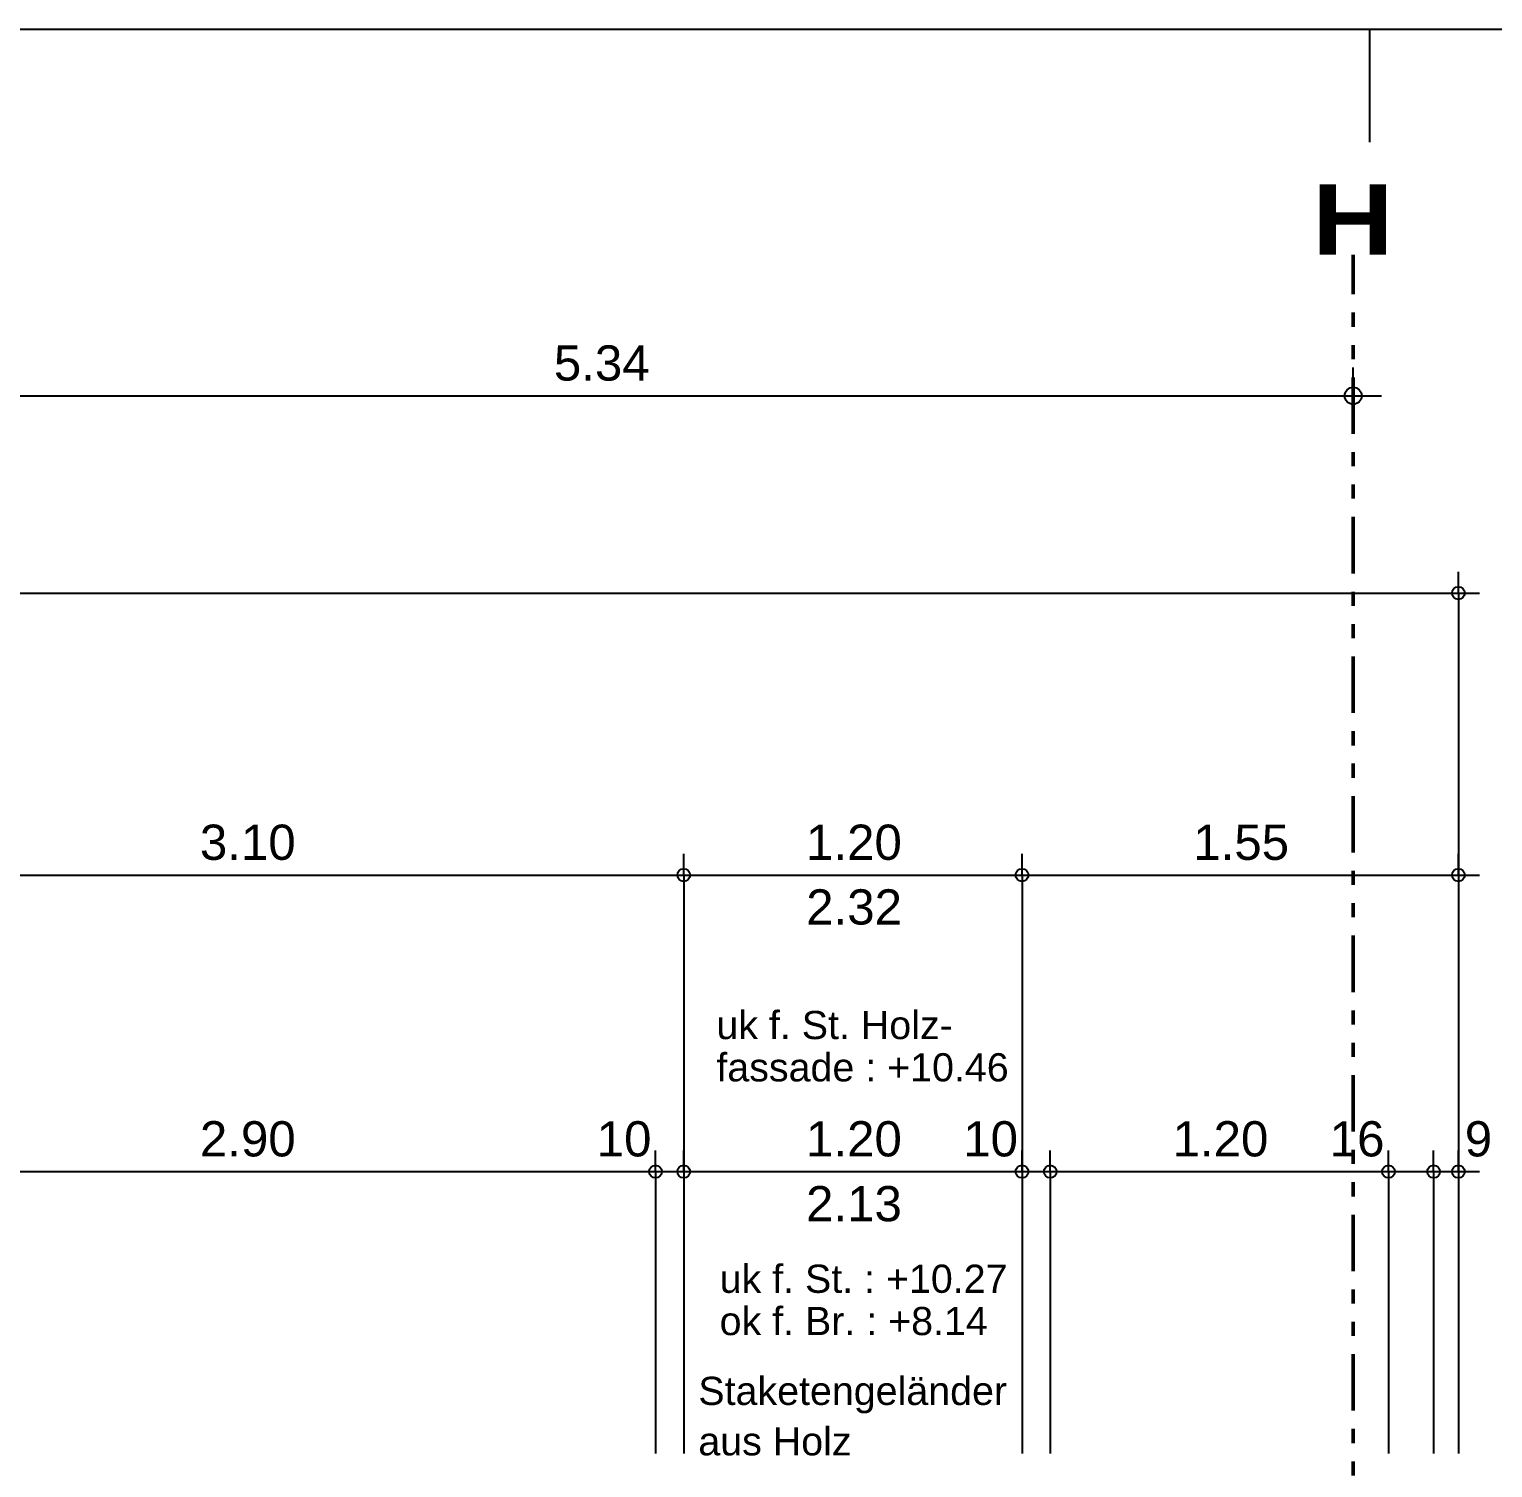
# Model space of a CAD drawing. Header units: centimetres. Extents: x 0.3 to 84.3, y 0.3 to 59.7.
# Drawn here: x 53.79 to 64.18, y 49.5 to 59.7 of the extents above; entities that cross this region are included whole.
import ezdxf

# ---------------------------------------------------------------- set-up
doc = ezdxf.new("R2010")
doc.units = ezdxf.units.CM
for name, pattern in [('AUSGEZOGEN', [0]), ('LINIE_23', [0.79, 0.4, -0.13, 0, -0.13, 0, -0.13]), ('RAND', [44.45, 12.7, -6.35, 12.7, -6.35, 0, -6.35])]:
    doc.linetypes.add(name, pattern=pattern)
for name, color, linetype, lineweight in [('Bauachsen grob', 7, 'RAND', 25), ('Plankopf', 7, 'AUSGEZOGEN', 25), ('Text Koten', 7, 'AUSGEZOGEN', 50), ('Text Werkplan Ausfuehrung', 7, 'AUSGEZOGEN', 50), ('Vorprojektmasse', 7, 'AUSGEZOGEN', 25), ('Werkplan- Ausfuehrungsmasse', 7, 'AUSGEZOGEN', 25)]:
    doc.layers.add(name, color=color, linetype=linetype, lineweight=lineweight)
doc.styles.add('ARIAL', font='ARIAL.TTF')
doc.styles.add('Arial Black', font='Arial Black')

msp = doc.modelspace()

# ---------------------------------------------------------------- linework, layer by layer
at = {"layer": 'Bauachsen grob', "color": 32, "linetype": 'LINIE_23', "lineweight": 50, "true_color": 0xc36e14}
msp.add_line((63.186, 1.39), (63.186, 58.1), dxfattribs=at)
at = {"layer": 'Plankopf', "color": 7, "linetype": 'AUSGEZOGEN', "lineweight": 25}
for p, q in [((0.3, 59.7), (84.3, 59.7)), ((63.3, 59.7), (63.3, 58.9))]:
    msp.add_line(p, q, dxfattribs=at)
at = {"layer": 'Vorprojektmasse', "color": 32, "linetype": 'AUSGEZOGEN', "lineweight": 25, "true_color": 0xc36e14}
for p, q in [((63.186, 57.1), (63.186, 57.3)), ((52.506, 57.1), (63.186, 57.1)), ((63.186, 57.1), (63.186, 56.9)), ((63.186, 57.1), (63.386, 57.1))]:
    msp.add_line(p, q, dxfattribs=at)
msp.add_circle((63.186, 57.1), 0.06, dxfattribs=at)
at = {"layer": 'Werkplan- Ausfuehrungsmasse', "color": 7, "linetype": 'AUSGEZOGEN', "lineweight": 25}
for p, q in [((63.932, 55.7), (63.932, 55.85)), ((63.932, 55.7), (63.932, 55.55)), ((63.932, 55.7), (63.932, 53.3)), ((63.932, 55.7), (64.082, 55.7)), ((58.436, 53.7), (58.436, 53.85)), ((60.836, 53.7), (60.836, 53.85)), ((63.932, 53.7), (63.932, 53.85)), ((52.236, 53.7), (58.436, 53.7)), ((58.436, 53.7), (58.436, 53.55)), ((58.436, 53.7), (60.836, 53.7)), ((60.836, 53.7), (60.836, 53.55)), ((60.836, 53.7), (60.836, 51.3)), ((60.836, 53.7), (63.932, 53.7)), ((63.932, 53.7), (63.932, 53.55)), ((63.932, 53.7), (63.932, 51.3)), ((63.932, 53.7), (64.082, 53.7)), ((58.236, 51.596), (58.236, 51.746)), ((58.436, 51.596), (58.436, 51.746)), ((60.836, 51.596), (60.836, 51.746)), ((61.036, 51.596), (61.036, 51.746)), ((63.436, 51.596), (63.436, 51.746)), ((63.756, 51.596), (63.756, 51.746)), ((63.932, 51.596), (63.932, 51.746)), ((52.436, 51.596), (58.236, 51.596)), ((58.236, 51.596), (58.236, 51.446)), ((58.236, 51.596), (58.436, 51.596)), ((58.436, 51.596), (58.436, 51.446)), ((58.436, 51.596), (60.836, 51.596)), ((60.836, 51.596), (60.836, 51.446)), ((60.836, 51.596), (60.836, 49.596)), ((60.836, 51.596), (61.036, 51.596)), ((61.036, 51.596), (61.036, 51.446)), ((61.036, 51.596), (61.036, 49.596)), ((61.036, 51.596), (63.436, 51.596)), ((63.436, 51.596), (63.436, 51.446)), ((63.436, 51.596), (63.436, 49.596)), ((63.436, 51.596), (63.756, 51.596)), ((63.756, 51.596), (63.756, 51.446)), ((63.756, 51.596), (63.756, 49.596)), ((63.756, 51.596), (63.932, 51.596)), ((63.932, 51.596), (63.932, 51.446)), ((63.932, 51.596), (63.932, 49.596)), ((63.932, 51.596), (64.082, 51.596))]:
    msp.add_line(p, q, dxfattribs=at)
for points in [[(31.74, 55.7), (47.192, 55.7), (47.192, 55.7), (63.932, 55.7)], [(58.436, 53.7), (58.436, 53.317), (58.436, 53.317), (58.436, 51.3)], [(58.236, 51.596), (58.236, 51.215), (58.236, 51.215), (58.236, 49.596)], [(58.436, 51.596), (58.436, 51.212), (58.436, 51.212), (58.436, 49.596)]]:
    msp.add_lwpolyline(points, dxfattribs=at)
for centre in [(63.932, 55.7), (58.436, 53.7), (60.836, 53.7), (63.932, 53.7), (58.236, 51.596), (58.436, 51.596), (60.836, 51.596), (61.036, 51.596), (63.436, 51.596), (63.756, 51.596), (63.932, 51.596)]:
    msp.add_circle(centre, 0.045, dxfattribs=at)

# ---------------------------------------------------------------- texts
at = {"layer": 'Bauachsen grob', "color": 32, "linetype": 'AUSGEZOGEN', "lineweight": 100, "true_color": 0xc36e14, "insert": (62.894, 58.1), "char_height": 0.5, "width": 0.25, "attachment_point": 7, "style": 'Arial Black'}
msp.add_mtext('H', dxfattribs=at)
at = {"layer": 'Text Koten', "color": 7, "linetype": 'AUSGEZOGEN', "lineweight": 35, "char_height": 0.2, "width": 0.1, "attachment_point": 7, "style": 'ARIAL'}
for s, insert in [('uk\\~f.\\~St.\\~Holz-', (58.668, 52.533)), ('fassade\\~:\\~+10.46', (58.668, 52.233)), ('uk\\~f.\\~St.\\~:\\~+10.27', (58.691, 50.733)), ('ok\\~f.\\~Br.\\~:\\~+8.14', (58.691, 50.433))]:
    msp.add_mtext(s, dxfattribs=dict(at, insert=insert))
at = {"layer": 'Text Werkplan Ausfuehrung', "color": 7, "linetype": 'AUSGEZOGEN', "lineweight": 35, "char_height": 0.2, "width": 0.1, "attachment_point": 7, "style": 'ARIAL'}
for s, insert in [('Staketengeländer', (58.54, 49.88)), ('aus\\~Holz', (58.54, 49.58))]:
    msp.add_mtext(s, dxfattribs=dict(at, insert=insert))
at = {"layer": 'Vorprojektmasse', "color": 32, "linetype": 'AUSGEZOGEN', "lineweight": 50, "true_color": 0xc36e14, "insert": (57.515, 57.204), "char_height": 0.25, "width": 0.125, "attachment_point": 7, "style": 'ARIAL'}
msp.add_mtext('5.34', dxfattribs=at)
at = {"layer": 'Werkplan- Ausfuehrungsmasse', "color": 7, "linetype": 'AUSGEZOGEN', "lineweight": 50, "char_height": 0.25, "width": 0.125, "attachment_point": 7, "style": 'ARIAL'}
for s, insert in [('3.10', (55.004, 53.804)), ('1.20', (59.304, 53.804)), ('1.55', (62.051, 53.804)), ('2.32', (59.305, 53.345)), ('2.90', (55.004, 51.7)), ('10', (57.819, 51.7)), ('1.20', (59.304, 51.7)), ('10', (60.419, 51.7)), ('1.20', (61.904, 51.7)), ('16', (63.019, 51.7)), ('9', (63.977, 51.7)), ('2.13', (59.304, 51.24))]:
    msp.add_mtext(s, dxfattribs=dict(at, insert=insert))

doc.saveas('drawing.dxf')
